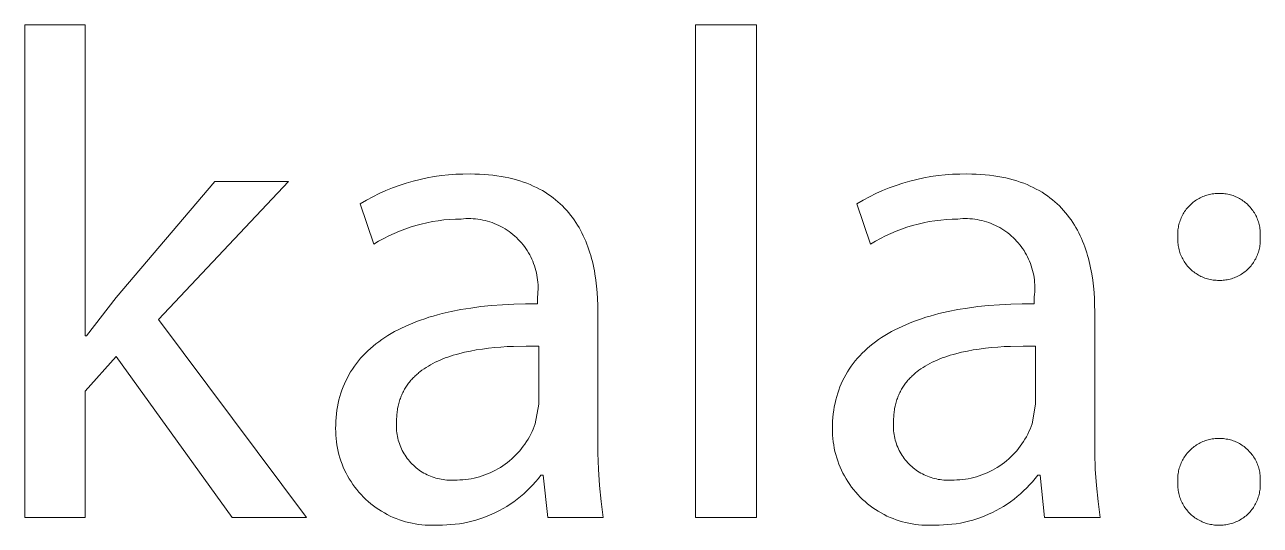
# Model space of a CAD drawing. Header units: millimetres. Extents: x -665 to 1920, y -373 to 1434.
# Drawn here: x 1721.59 to 1767.71, y -261.03 to -242.35 of the extents above; entities that cross this region are included whole.
import ezdxf

# ---------------------------------------------------------------- set-up
doc = ezdxf.new("R2010")
doc.units = ezdxf.units.MM
doc.header["$MEASUREMENT"] = 0
doc.layers.add('Domyślny', color=7, linetype='Continuous', true_color=0x000000)

msp = doc.modelspace()

# ---------------------------------------------------------------- linework, layer by layer
at = {"layer": 'Domyślny', "color": 18, "lineweight": 15, "true_color": 0x000000}
for p, q in [((1721.587, -260.733), (1721.587, -242.349)), ((1721.587, -242.349), (1723.843, -242.349)), ((1723.843, -242.349), (1723.843, -253.957)), ((1746.62, -242.35), (1748.901, -242.35)), ((1746.62, -260.734), (1746.62, -242.35)), ((1748.901, -242.35), (1748.901, -260.734)), ((1736.343, -248.121), (1736.606, -248.065)), ((1736.606, -248.065), (1736.871, -248.017)), ((1736.871, -248.017), (1737.138, -247.979)), ((1737.138, -247.979), (1737.406, -247.95)), ((1737.406, -247.95), (1737.674, -247.93)), ((1737.674, -247.93), (1737.943, -247.92)), ((1737.943, -247.92), (1738.213, -247.919)), ((1738.213, -247.919), (1738.39, -247.921)), ((1738.39, -247.921), (1738.563, -247.927)), ((1738.563, -247.927), (1738.732, -247.936)), ((1738.732, -247.936), (1738.896, -247.95)), ((1738.896, -247.95), (1739.057, -247.966)), ((1739.057, -247.966), (1739.214, -247.986)), ((1739.214, -247.986), (1739.367, -248.01)), ((1739.367, -248.01), (1739.516, -248.037)), ((1739.516, -248.037), (1739.661, -248.067)), ((1739.661, -248.067), (1739.802, -248.101)), ((1739.802, -248.101), (1739.939, -248.138)), ((1754.885, -248.122), (1755.149, -248.065)), ((1755.149, -248.065), (1755.414, -248.018)), ((1755.414, -248.018), (1755.68, -247.98)), ((1755.68, -247.98), (1755.948, -247.951)), ((1755.948, -247.951), (1756.217, -247.931)), ((1756.217, -247.931), (1756.486, -247.921)), ((1756.486, -247.921), (1756.755, -247.919)), ((1756.755, -247.919), (1756.933, -247.921)), ((1756.933, -247.921), (1757.106, -247.927)), ((1757.106, -247.927), (1757.275, -247.936)), ((1757.275, -247.936), (1757.44, -247.95)), ((1757.44, -247.95), (1757.601, -247.966)), ((1757.601, -247.966), (1757.758, -247.986)), ((1757.758, -247.986), (1757.911, -248.01)), ((1757.911, -248.01), (1758.06, -248.037)), ((1758.06, -248.037), (1758.206, -248.067)), ((1758.206, -248.067), (1758.347, -248.101)), ((1758.347, -248.101), (1758.485, -248.138)), ((1725.006, -252.527), (1728.682, -248.205)), ((1731.429, -248.205), (1726.581, -253.354)), ((1728.682, -248.205), (1731.429, -248.205)), ((1734.818, -248.65), (1735.064, -248.54)), ((1735.064, -248.54), (1735.314, -248.438)), ((1735.314, -248.438), (1735.567, -248.346)), ((1735.567, -248.346), (1735.823, -248.262)), ((1735.823, -248.262), (1736.081, -248.187)), ((1736.081, -248.187), (1736.343, -248.121)), ((1739.939, -248.138), (1740.073, -248.178)), ((1740.073, -248.178), (1740.203, -248.221)), ((1740.203, -248.221), (1740.329, -248.267)), ((1740.329, -248.267), (1740.452, -248.316)), ((1740.452, -248.316), (1740.571, -248.368)), ((1740.571, -248.368), (1740.687, -248.423)), ((1740.687, -248.423), (1740.799, -248.48)), ((1740.799, -248.48), (1740.908, -248.54)), ((1740.908, -248.54), (1741.013, -248.603)), ((1753.361, -248.65), (1753.607, -248.54)), ((1753.607, -248.54), (1753.856, -248.439)), ((1753.856, -248.439), (1754.109, -248.346)), ((1754.109, -248.346), (1754.365, -248.263)), ((1754.365, -248.263), (1754.624, -248.188)), ((1754.624, -248.188), (1754.885, -248.122)), ((1758.485, -248.138), (1758.618, -248.178)), ((1758.618, -248.178), (1758.749, -248.221)), ((1758.749, -248.221), (1758.875, -248.267)), ((1758.875, -248.267), (1758.998, -248.316)), ((1758.998, -248.316), (1759.117, -248.368)), ((1759.117, -248.368), (1759.233, -248.423)), ((1759.233, -248.423), (1759.345, -248.48)), ((1759.345, -248.48), (1759.454, -248.54)), ((1759.454, -248.54), (1759.56, -248.603)), ((1734.106, -249.03), (1734.339, -248.895)), ((1734.614, -250.537), (1734.106, -249.03)), ((1734.339, -248.895), (1734.576, -248.768)), ((1734.576, -248.768), (1734.818, -248.65)), ((1741.013, -248.603), (1741.116, -248.669)), ((1741.116, -248.669), (1741.214, -248.737)), ((1741.214, -248.737), (1741.31, -248.807)), ((1741.31, -248.807), (1741.402, -248.88)), ((1741.402, -248.88), (1741.492, -248.956)), ((1741.492, -248.956), (1741.578, -249.033)), ((1741.578, -249.033), (1741.661, -249.113)), ((1752.648, -249.03), (1752.881, -248.895)), ((1753.156, -250.537), (1752.648, -249.03)), ((1752.881, -248.895), (1753.119, -248.769)), ((1753.119, -248.769), (1753.361, -248.65)), ((1759.56, -248.603), (1759.662, -248.669)), ((1759.662, -248.669), (1759.761, -248.737)), ((1759.761, -248.737), (1759.856, -248.807)), ((1759.856, -248.807), (1759.949, -248.88)), ((1759.949, -248.88), (1760.038, -248.956)), ((1760.038, -248.956), (1760.124, -249.033)), ((1760.124, -249.033), (1760.207, -249.113)), ((1765.12, -249.042), (1765.16, -249.007)), ((1765.16, -249.007), (1765.2, -248.974)), ((1765.2, -248.974), (1765.242, -248.942)), ((1765.242, -248.942), (1765.285, -248.911)), ((1765.285, -248.911), (1765.329, -248.882)), ((1765.329, -248.882), (1765.374, -248.855)), ((1765.374, -248.855), (1765.419, -248.829)), ((1765.419, -248.829), (1765.466, -248.804)), ((1765.466, -248.804), (1765.513, -248.781)), ((1765.513, -248.781), (1765.562, -248.76)), ((1765.562, -248.76), (1765.61, -248.741)), ((1765.61, -248.741), (1765.66, -248.723)), ((1765.66, -248.723), (1765.71, -248.707)), ((1765.71, -248.707), (1765.761, -248.693)), ((1765.761, -248.693), (1765.812, -248.68)), ((1765.812, -248.68), (1765.863, -248.669)), ((1765.863, -248.669), (1765.915, -248.66)), ((1765.915, -248.66), (1765.967, -248.653)), ((1765.967, -248.653), (1766.02, -248.647)), ((1766.02, -248.647), (1766.072, -248.644)), ((1766.072, -248.644), (1766.125, -248.642)), ((1766.125, -248.642), (1766.177, -248.642)), ((1766.177, -248.642), (1766.229, -248.642)), ((1766.229, -248.642), (1766.282, -248.645)), ((1766.282, -248.645), (1766.334, -248.649)), ((1766.334, -248.649), (1766.385, -248.655)), ((1766.385, -248.655), (1766.437, -248.662)), ((1766.437, -248.662), (1766.488, -248.672)), ((1766.488, -248.672), (1766.539, -248.683)), ((1766.539, -248.683), (1766.59, -248.696)), ((1766.59, -248.696), (1766.64, -248.711)), ((1766.64, -248.711), (1766.689, -248.727)), ((1766.689, -248.727), (1766.738, -248.745)), ((1766.738, -248.745), (1766.787, -248.765)), ((1766.787, -248.765), (1766.834, -248.786)), ((1766.834, -248.786), (1766.881, -248.809)), ((1766.881, -248.809), (1766.927, -248.834)), ((1766.927, -248.834), (1766.972, -248.86)), ((1766.972, -248.86), (1767.016, -248.888)), ((1767.016, -248.888), (1767.06, -248.917)), ((1767.06, -248.917), (1767.102, -248.948)), ((1767.102, -248.948), (1767.143, -248.98)), ((1767.143, -248.98), (1767.183, -249.013)), ((1767.183, -249.013), (1767.222, -249.048)), ((1741.661, -249.113), (1741.741, -249.195)), ((1741.741, -249.195), (1741.818, -249.279)), ((1741.818, -249.279), (1741.892, -249.365)), ((1741.892, -249.365), (1741.963, -249.453)), ((1741.963, -249.453), (1742.032, -249.543)), ((1760.207, -249.113), (1760.287, -249.195)), ((1760.287, -249.195), (1760.364, -249.279)), ((1760.364, -249.279), (1760.438, -249.365)), ((1760.438, -249.365), (1760.509, -249.453)), ((1760.509, -249.453), (1760.577, -249.543)), ((1764.777, -249.503), (1764.8, -249.456)), ((1764.8, -249.456), (1764.826, -249.41)), ((1764.826, -249.41), (1764.853, -249.365)), ((1764.853, -249.365), (1764.881, -249.321)), ((1764.881, -249.321), (1764.911, -249.278)), ((1764.911, -249.278), (1764.943, -249.235)), ((1764.943, -249.235), (1764.975, -249.194)), ((1764.975, -249.194), (1765.01, -249.154)), ((1765.01, -249.154), (1765.045, -249.116)), ((1765.045, -249.116), (1765.082, -249.078)), ((1765.082, -249.078), (1765.12, -249.042)), ((1767.222, -249.048), (1767.259, -249.085)), ((1767.259, -249.085), (1767.296, -249.122)), ((1767.296, -249.122), (1767.331, -249.161)), ((1767.331, -249.161), (1767.364, -249.201)), ((1767.364, -249.201), (1767.396, -249.242)), ((1767.396, -249.242), (1767.427, -249.284)), ((1767.427, -249.284), (1767.457, -249.327)), ((1767.457, -249.327), (1767.485, -249.371)), ((1767.485, -249.371), (1767.511, -249.416)), ((1767.511, -249.416), (1767.536, -249.462)), ((1767.536, -249.462), (1767.559, -249.509)), ((1735.975, -249.906), (1735.772, -249.975)), ((1736.181, -249.843), (1735.975, -249.906)), ((1736.388, -249.787), (1736.181, -249.843)), ((1736.597, -249.738), (1736.388, -249.787)), ((1736.808, -249.697), (1736.597, -249.738)), ((1737.02, -249.662), (1736.808, -249.697)), ((1737.234, -249.635), (1737.02, -249.662)), ((1737.448, -249.616), (1737.234, -249.635)), ((1737.662, -249.603), (1737.448, -249.616)), ((1737.877, -249.599), (1737.662, -249.603)), ((1737.967, -249.59), (1737.877, -249.599)), ((1738.057, -249.585), (1737.967, -249.59)), ((1738.147, -249.583), (1738.057, -249.585)), ((1738.237, -249.584), (1738.147, -249.583)), ((1738.326, -249.588), (1738.237, -249.584)), ((1738.416, -249.595), (1738.326, -249.588)), ((1738.506, -249.606), (1738.416, -249.595)), ((1738.595, -249.619), (1738.506, -249.606)), ((1738.683, -249.636), (1738.595, -249.619)), ((1738.771, -249.655), (1738.683, -249.636)), ((1738.858, -249.678), (1738.771, -249.655)), ((1738.944, -249.704), (1738.858, -249.678)), ((1739.03, -249.732), (1738.944, -249.704)), ((1739.114, -249.764), (1739.03, -249.732)), ((1739.197, -249.799), (1739.114, -249.764)), ((1739.279, -249.836), (1739.197, -249.799)), ((1739.359, -249.876), (1739.279, -249.836)), ((1739.438, -249.919), (1739.359, -249.876)), ((1739.516, -249.965), (1739.438, -249.919)), ((1742.032, -249.543), (1742.097, -249.634)), ((1742.097, -249.634), (1742.16, -249.728)), ((1742.16, -249.728), (1742.22, -249.823)), ((1742.22, -249.823), (1742.278, -249.92)), ((1742.278, -249.92), (1742.333, -250.018)), ((1754.518, -249.906), (1754.315, -249.976)), ((1754.723, -249.843), (1754.518, -249.906)), ((1754.931, -249.788), (1754.723, -249.843)), ((1755.14, -249.739), (1754.931, -249.788)), ((1755.351, -249.697), (1755.14, -249.739)), ((1755.563, -249.663), (1755.351, -249.697)), ((1755.776, -249.636), (1755.563, -249.663)), ((1755.99, -249.616), (1755.776, -249.636)), ((1756.205, -249.604), (1755.99, -249.616)), ((1756.419, -249.599), (1756.205, -249.604)), ((1756.509, -249.59), (1756.419, -249.599)), ((1756.599, -249.585), (1756.509, -249.59)), ((1756.689, -249.583), (1756.599, -249.585)), ((1756.779, -249.584), (1756.689, -249.583)), ((1756.869, -249.588), (1756.779, -249.584)), ((1756.959, -249.595), (1756.869, -249.588)), ((1757.048, -249.606), (1756.959, -249.595)), ((1757.137, -249.619), (1757.048, -249.606)), ((1757.225, -249.636), (1757.137, -249.619)), ((1757.313, -249.655), (1757.225, -249.636)), ((1757.4, -249.678), (1757.313, -249.655)), ((1757.487, -249.704), (1757.4, -249.678)), ((1757.572, -249.732), (1757.487, -249.704)), ((1757.656, -249.764), (1757.572, -249.732)), ((1757.739, -249.799), (1757.656, -249.764)), ((1757.821, -249.836), (1757.739, -249.799)), ((1757.902, -249.876), (1757.821, -249.836)), ((1757.981, -249.919), (1757.902, -249.876)), ((1758.058, -249.965), (1757.981, -249.919)), ((1760.577, -249.543), (1760.643, -249.634)), ((1760.643, -249.634), (1760.706, -249.728)), ((1760.706, -249.728), (1760.766, -249.823)), ((1760.766, -249.823), (1760.823, -249.92)), ((1760.823, -249.92), (1760.878, -250.018)), ((1764.633, -250.007), (1764.639, -249.954)), ((1764.639, -249.954), (1764.647, -249.903)), ((1764.647, -249.903), (1764.657, -249.851)), ((1764.657, -249.851), (1764.669, -249.8)), ((1764.669, -249.8), (1764.683, -249.749)), ((1764.683, -249.749), (1764.698, -249.698)), ((1764.698, -249.698), (1764.715, -249.649)), ((1764.715, -249.649), (1764.734, -249.6)), ((1764.734, -249.6), (1764.755, -249.551)), ((1764.755, -249.551), (1764.777, -249.503)), ((1767.559, -249.509), (1767.58, -249.556)), ((1767.58, -249.556), (1767.6, -249.604)), ((1767.6, -249.604), (1767.619, -249.653)), ((1767.619, -249.653), (1767.635, -249.703)), ((1767.635, -249.703), (1767.65, -249.753)), ((1767.65, -249.753), (1767.663, -249.803)), ((1767.663, -249.803), (1767.674, -249.854)), ((1767.674, -249.854), (1767.684, -249.905)), ((1767.684, -249.905), (1767.692, -249.957)), ((1767.692, -249.957), (1767.698, -250.009)), ((1734.986, -250.324), (1734.798, -250.427)), ((1735.178, -250.227), (1734.986, -250.324)), ((1735.373, -250.136), (1735.178, -250.227)), ((1735.571, -250.052), (1735.373, -250.136)), ((1735.772, -249.975), (1735.571, -250.052)), ((1739.592, -250.013), (1739.516, -249.965)), ((1739.666, -250.065), (1739.592, -250.013)), ((1739.738, -250.118), (1739.666, -250.065)), ((1739.809, -250.174), (1739.738, -250.118)), ((1739.877, -250.233), (1739.809, -250.174)), ((1739.943, -250.294), (1739.877, -250.233)), ((1740.008, -250.357), (1739.943, -250.294)), ((1740.07, -250.422), (1740.008, -250.357)), ((1740.129, -250.489), (1740.07, -250.422)), ((1742.333, -250.018), (1742.385, -250.118)), ((1742.385, -250.118), (1742.435, -250.22)), ((1742.435, -250.22), (1742.482, -250.323)), ((1742.482, -250.323), (1742.527, -250.427)), ((1753.529, -250.324), (1753.341, -250.427)), ((1753.721, -250.227), (1753.529, -250.324)), ((1753.916, -250.137), (1753.721, -250.227)), ((1754.114, -250.053), (1753.916, -250.137)), ((1754.315, -249.976), (1754.114, -250.053)), ((1758.134, -250.013), (1758.058, -249.965)), ((1758.208, -250.065), (1758.134, -250.013)), ((1758.281, -250.118), (1758.208, -250.065)), ((1758.351, -250.174), (1758.281, -250.118)), ((1758.419, -250.233), (1758.351, -250.174)), ((1758.486, -250.294), (1758.419, -250.233)), ((1758.55, -250.357), (1758.486, -250.294)), ((1758.612, -250.422), (1758.55, -250.357)), ((1758.672, -250.489), (1758.612, -250.422)), ((1760.878, -250.018), (1760.93, -250.118)), ((1760.93, -250.118), (1760.98, -250.22)), ((1760.98, -250.22), (1761.027, -250.323)), ((1761.027, -250.323), (1761.071, -250.427)), ((1764.624, -250.164), (1764.625, -250.112)), ((1764.625, -250.217), (1764.624, -250.164)), ((1764.624, -250.376), (1764.625, -250.323)), ((1764.626, -250.429), (1764.624, -250.376)), ((1764.625, -250.112), (1764.628, -250.059)), ((1764.627, -250.269), (1764.625, -250.217)), ((1764.625, -250.323), (1764.627, -250.269)), ((1764.628, -250.059), (1764.633, -250.007)), ((1767.698, -250.009), (1767.702, -250.061)), ((1767.704, -250.217), (1767.701, -250.269)), ((1767.701, -250.269), (1767.704, -250.322)), ((1767.702, -250.061), (1767.705, -250.113)), ((1767.705, -250.165), (1767.704, -250.217)), ((1767.704, -250.322), (1767.705, -250.374)), ((1767.705, -250.113), (1767.705, -250.165)), ((1767.705, -250.374), (1767.705, -250.427)), ((1734.798, -250.427), (1734.614, -250.537)), ((1740.186, -250.559), (1740.129, -250.489)), ((1740.241, -250.63), (1740.186, -250.559)), ((1740.293, -250.703), (1740.241, -250.63)), ((1740.343, -250.779), (1740.293, -250.703)), ((1740.39, -250.855), (1740.343, -250.779)), ((1740.435, -250.934), (1740.39, -250.855)), ((1742.527, -250.427), (1742.569, -250.532)), ((1742.569, -250.532), (1742.609, -250.639)), ((1742.609, -250.639), (1742.647, -250.747)), ((1742.647, -250.747), (1742.682, -250.856)), ((1742.682, -250.856), (1742.716, -250.966)), ((1753.341, -250.427), (1753.156, -250.537)), ((1758.729, -250.559), (1758.672, -250.489)), ((1758.784, -250.63), (1758.729, -250.559)), ((1758.836, -250.703), (1758.784, -250.63)), ((1758.886, -250.779), (1758.836, -250.703)), ((1758.933, -250.855), (1758.886, -250.779)), ((1758.977, -250.934), (1758.933, -250.855)), ((1761.071, -250.427), (1761.114, -250.532)), ((1761.114, -250.532), (1761.153, -250.639)), ((1761.153, -250.639), (1761.191, -250.747)), ((1761.191, -250.747), (1761.226, -250.856)), ((1761.226, -250.856), (1761.259, -250.966)), ((1764.629, -250.482), (1764.626, -250.429)), ((1764.634, -250.535), (1764.629, -250.482)), ((1764.641, -250.588), (1764.634, -250.535)), ((1764.65, -250.64), (1764.641, -250.588)), ((1764.66, -250.692), (1764.65, -250.64)), ((1764.673, -250.744), (1764.66, -250.692)), ((1764.687, -250.795), (1764.673, -250.744)), ((1764.703, -250.846), (1764.687, -250.795)), ((1764.721, -250.896), (1764.703, -250.846)), ((1767.634, -250.839), (1767.617, -250.889)), ((1767.649, -250.789), (1767.634, -250.839)), ((1767.663, -250.738), (1767.649, -250.789)), ((1767.674, -250.687), (1767.663, -250.738)), ((1767.684, -250.635), (1767.674, -250.687)), ((1767.692, -250.583), (1767.684, -250.635)), ((1767.698, -250.531), (1767.692, -250.583)), ((1767.702, -250.479), (1767.698, -250.531)), ((1767.705, -250.427), (1767.702, -250.479)), ((1740.476, -251.013), (1740.435, -250.934)), ((1740.515, -251.095), (1740.476, -251.013)), ((1740.551, -251.177), (1740.515, -251.095)), ((1740.584, -251.261), (1740.551, -251.177)), ((1740.614, -251.346), (1740.584, -251.261)), ((1742.716, -250.966), (1742.747, -251.077)), ((1742.747, -251.077), (1742.775, -251.189)), ((1742.775, -251.189), (1742.802, -251.302)), ((1742.802, -251.302), (1742.827, -251.415)), ((1759.019, -251.013), (1758.977, -250.934)), ((1759.057, -251.095), (1759.019, -251.013)), ((1759.093, -251.177), (1759.057, -251.095)), ((1759.126, -251.261), (1759.093, -251.177)), ((1759.157, -251.346), (1759.126, -251.261)), ((1761.259, -250.966), (1761.29, -251.077)), ((1761.29, -251.077), (1761.319, -251.189)), ((1761.319, -251.189), (1761.346, -251.302)), ((1761.346, -251.302), (1761.37, -251.415)), ((1764.74, -250.946), (1764.721, -250.896)), ((1764.761, -250.994), (1764.74, -250.946)), ((1764.784, -251.042), (1764.761, -250.994)), ((1764.809, -251.09), (1764.784, -251.042)), ((1764.835, -251.136), (1764.809, -251.09)), ((1764.863, -251.181), (1764.835, -251.136)), ((1764.892, -251.226), (1764.863, -251.181)), ((1764.923, -251.269), (1764.892, -251.226)), ((1764.955, -251.311), (1764.923, -251.269)), ((1764.989, -251.352), (1764.955, -251.311)), ((1767.359, -251.342), (1767.325, -251.382)), ((1767.392, -251.301), (1767.359, -251.342)), ((1767.423, -251.259), (1767.392, -251.301)), ((1767.453, -251.216), (1767.423, -251.259)), ((1767.481, -251.172), (1767.453, -251.216)), ((1767.508, -251.127), (1767.481, -251.172)), ((1767.533, -251.081), (1767.508, -251.127)), ((1767.557, -251.034), (1767.533, -251.081)), ((1767.579, -250.986), (1767.557, -251.034)), ((1767.599, -250.938), (1767.579, -250.986)), ((1767.617, -250.889), (1767.599, -250.938)), ((1740.641, -251.432), (1740.614, -251.346)), ((1740.665, -251.518), (1740.641, -251.432)), ((1740.687, -251.606), (1740.665, -251.518)), ((1740.705, -251.694), (1740.687, -251.606)), ((1740.72, -251.783), (1740.705, -251.694)), ((1740.732, -251.872), (1740.72, -251.783)), ((1742.827, -251.415), (1742.85, -251.529)), ((1742.85, -251.529), (1742.871, -251.644)), ((1742.871, -251.644), (1742.907, -251.876)), ((1759.184, -251.432), (1759.157, -251.346)), ((1759.208, -251.518), (1759.184, -251.432)), ((1759.229, -251.606), (1759.208, -251.518)), ((1759.247, -251.694), (1759.229, -251.606)), ((1759.262, -251.783), (1759.247, -251.694)), ((1759.274, -251.872), (1759.262, -251.783)), ((1761.37, -251.415), (1761.393, -251.529)), ((1761.393, -251.529), (1761.414, -251.644)), ((1761.414, -251.644), (1761.449, -251.876)), ((1765.024, -251.392), (1764.989, -251.352)), ((1765.061, -251.431), (1765.024, -251.392)), ((1765.099, -251.468), (1765.061, -251.431)), ((1765.138, -251.504), (1765.099, -251.468)), ((1765.178, -251.539), (1765.138, -251.504)), ((1765.22, -251.572), (1765.178, -251.539)), ((1765.262, -251.603), (1765.22, -251.572)), ((1765.306, -251.634), (1765.262, -251.603)), ((1765.351, -251.662), (1765.306, -251.634)), ((1765.397, -251.689), (1765.351, -251.662)), ((1765.443, -251.715), (1765.397, -251.689)), ((1765.491, -251.739), (1765.443, -251.715)), ((1765.539, -251.761), (1765.491, -251.739)), ((1765.588, -251.781), (1765.539, -251.761)), ((1765.638, -251.8), (1765.588, -251.781)), ((1765.689, -251.817), (1765.638, -251.8)), ((1766.726, -251.793), (1766.676, -251.811)), ((1766.774, -251.774), (1766.726, -251.793)), ((1766.822, -251.753), (1766.774, -251.774)), ((1766.87, -251.731), (1766.822, -251.753)), ((1766.916, -251.706), (1766.87, -251.731)), ((1766.962, -251.681), (1766.916, -251.706)), ((1767.007, -251.653), (1766.962, -251.681)), ((1767.05, -251.624), (1767.007, -251.653)), ((1767.093, -251.594), (1767.05, -251.624)), ((1767.135, -251.562), (1767.093, -251.594)), ((1767.175, -251.529), (1767.135, -251.562)), ((1767.215, -251.494), (1767.175, -251.529)), ((1767.253, -251.458), (1767.215, -251.494)), ((1767.29, -251.421), (1767.253, -251.458)), ((1767.325, -251.382), (1767.29, -251.421)), ((1740.74, -251.961), (1740.732, -251.872)), ((1740.746, -252.051), (1740.74, -251.961)), ((1740.744, -252.321), (1740.748, -252.231)), ((1740.748, -252.141), (1740.746, -252.051)), ((1740.748, -252.231), (1740.748, -252.141)), ((1742.907, -251.876), (1742.935, -252.109)), ((1742.935, -252.109), (1742.957, -252.344)), ((1759.283, -251.961), (1759.274, -251.872)), ((1759.288, -252.051), (1759.283, -251.961)), ((1759.287, -252.321), (1759.29, -252.231)), ((1759.291, -252.141), (1759.288, -252.051)), ((1759.29, -252.231), (1759.291, -252.141)), ((1761.449, -251.876), (1761.478, -252.109)), ((1761.478, -252.109), (1761.499, -252.344)), ((1765.74, -251.832), (1765.689, -251.817)), ((1765.791, -251.845), (1765.74, -251.832)), ((1765.843, -251.857), (1765.791, -251.845)), ((1765.895, -251.867), (1765.843, -251.857)), ((1765.948, -251.875), (1765.895, -251.867)), ((1766.001, -251.881), (1765.948, -251.875)), ((1766.054, -251.885), (1766.001, -251.881)), ((1766.107, -251.888), (1766.054, -251.885)), ((1766.16, -251.888), (1766.107, -251.888)), ((1766.212, -251.889), (1766.16, -251.888)), ((1766.265, -251.887), (1766.212, -251.889)), ((1766.317, -251.884), (1766.265, -251.887)), ((1766.369, -251.879), (1766.317, -251.884)), ((1766.421, -251.872), (1766.369, -251.879)), ((1766.473, -251.863), (1766.421, -251.872)), ((1766.525, -251.853), (1766.473, -251.863)), ((1766.576, -251.841), (1766.525, -251.853)), ((1766.626, -251.826), (1766.576, -251.841)), ((1766.676, -251.811), (1766.626, -251.826)), ((1723.895, -253.957), (1725.006, -252.527)), ((1740.727, -252.5), (1740.737, -252.411)), ((1740.727, -252.759), (1740.727, -252.5)), ((1740.737, -252.411), (1740.744, -252.321)), ((1742.957, -252.344), (1742.972, -252.58)), ((1742.972, -252.58), (1742.98, -252.816)), ((1759.27, -252.5), (1759.28, -252.411)), ((1759.27, -252.759), (1759.27, -252.5)), ((1759.28, -252.411), (1759.287, -252.321)), ((1761.499, -252.344), (1761.514, -252.58)), ((1761.514, -252.58), (1761.523, -252.816)), ((1736.835, -253.219), (1736.999, -253.173)), ((1736.999, -253.173), (1737.165, -253.13)), ((1737.165, -253.13), (1737.508, -253.051)), ((1737.508, -253.051), (1737.865, -252.981)), ((1737.865, -252.981), (1738.235, -252.92)), ((1738.235, -252.92), (1738.618, -252.869)), ((1738.618, -252.869), (1739.014, -252.828)), ((1739.014, -252.828), (1739.423, -252.796)), ((1739.423, -252.796), (1739.845, -252.774)), ((1739.845, -252.774), (1740.28, -252.761)), ((1740.28, -252.761), (1740.727, -252.759)), ((1742.98, -252.816), (1742.983, -253.052)), ((1742.983, -253.052), (1742.983, -257.736)), ((1755.382, -253.219), (1755.545, -253.173)), ((1755.545, -253.173), (1755.711, -253.13)), ((1755.711, -253.13), (1756.054, -253.051)), ((1756.054, -253.051), (1756.411, -252.981)), ((1756.411, -252.981), (1756.781, -252.92)), ((1756.781, -252.92), (1757.163, -252.869)), ((1757.163, -252.869), (1757.559, -252.828)), ((1757.559, -252.828), (1757.968, -252.796)), ((1757.968, -252.796), (1758.389, -252.774)), ((1758.389, -252.774), (1758.823, -252.761)), ((1758.823, -252.761), (1759.27, -252.759)), ((1761.523, -252.816), (1761.526, -253.052)), ((1761.526, -253.052), (1761.526, -257.736)), ((1726.581, -253.354), (1732.101, -260.733)), ((1735.653, -253.667), (1735.789, -253.603)), ((1735.789, -253.603), (1735.928, -253.541)), ((1735.928, -253.541), (1736.071, -253.482)), ((1736.071, -253.482), (1736.217, -253.424)), ((1736.217, -253.424), (1736.366, -253.37)), ((1736.366, -253.37), (1736.519, -253.317)), ((1736.519, -253.317), (1736.676, -253.267)), ((1736.676, -253.267), (1736.835, -253.219)), ((1754.199, -253.667), (1754.335, -253.603)), ((1754.335, -253.603), (1754.474, -253.541)), ((1754.474, -253.541), (1754.617, -253.482)), ((1754.617, -253.482), (1754.763, -253.424)), ((1754.763, -253.424), (1754.912, -253.37)), ((1754.912, -253.37), (1755.065, -253.317)), ((1755.065, -253.317), (1755.222, -253.267)), ((1755.222, -253.267), (1755.382, -253.219)), ((1723.843, -253.957), (1723.895, -253.957)), ((1734.802, -254.177), (1734.913, -254.097)), ((1734.913, -254.097), (1735.027, -254.02)), ((1735.027, -254.02), (1735.145, -253.945)), ((1735.145, -253.945), (1735.267, -253.872)), ((1735.267, -253.872), (1735.392, -253.801)), ((1735.392, -253.801), (1735.521, -253.733)), ((1735.521, -253.733), (1735.653, -253.667)), ((1753.347, -254.177), (1753.458, -254.097)), ((1753.458, -254.097), (1753.573, -254.02)), ((1753.573, -254.02), (1753.691, -253.945)), ((1753.691, -253.945), (1753.813, -253.872)), ((1753.813, -253.872), (1753.938, -253.801)), ((1753.938, -253.801), (1754.067, -253.733)), ((1754.067, -253.733), (1754.199, -253.667)), ((1734.301, -254.608), (1734.394, -254.518)), ((1734.394, -254.518), (1734.49, -254.429)), ((1734.49, -254.429), (1734.59, -254.343)), ((1734.59, -254.343), (1734.694, -254.259)), ((1734.694, -254.259), (1734.802, -254.177)), ((1738.004, -254.571), (1737.792, -254.624)), ((1738.222, -254.525), (1738.004, -254.571)), ((1738.444, -254.484), (1738.222, -254.525)), ((1738.67, -254.449), (1738.444, -254.484)), ((1738.899, -254.42), (1738.67, -254.449)), ((1739.131, -254.395), (1738.899, -254.42)), ((1739.364, -254.376), (1739.131, -254.395)), ((1739.6, -254.361), (1739.364, -254.376)), ((1739.836, -254.35), (1739.6, -254.361)), ((1740.309, -254.34), (1739.836, -254.35)), ((1740.779, -254.343), (1740.309, -254.34)), ((1740.779, -256.513), (1740.779, -254.343)), ((1752.845, -254.608), (1752.939, -254.518)), ((1752.939, -254.518), (1753.035, -254.429)), ((1753.035, -254.429), (1753.136, -254.343)), ((1753.136, -254.343), (1753.239, -254.259)), ((1753.239, -254.259), (1753.347, -254.177)), ((1756.553, -254.571), (1756.341, -254.624)), ((1756.771, -254.525), (1756.553, -254.571)), ((1756.992, -254.484), (1756.771, -254.525)), ((1757.218, -254.449), (1756.992, -254.484)), ((1757.446, -254.42), (1757.218, -254.449)), ((1757.678, -254.395), (1757.446, -254.42)), ((1757.911, -254.376), (1757.678, -254.395)), ((1758.146, -254.361), (1757.911, -254.376)), ((1758.381, -254.35), (1758.146, -254.361)), ((1758.853, -254.34), (1758.381, -254.35)), ((1759.321, -254.343), (1758.853, -254.34)), ((1759.321, -256.513), (1759.321, -254.343)), ((1725.006, -254.731), (1723.843, -256.023)), ((1729.328, -260.733), (1725.006, -254.731)), ((1733.891, -255.094), (1733.966, -254.992)), ((1733.966, -254.992), (1734.044, -254.893)), ((1734.044, -254.893), (1734.126, -254.796)), ((1734.126, -254.796), (1734.211, -254.701)), ((1734.211, -254.701), (1734.301, -254.608)), ((1736.823, -254.989), (1736.737, -255.035)), ((1736.912, -254.944), (1736.823, -254.989)), ((1737.002, -254.901), (1736.912, -254.944)), ((1737.095, -254.86), (1737.002, -254.901)), ((1737.189, -254.821), (1737.095, -254.86)), ((1737.286, -254.784), (1737.189, -254.821)), ((1737.384, -254.748), (1737.286, -254.784)), ((1737.483, -254.715), (1737.384, -254.748)), ((1737.584, -254.683), (1737.483, -254.715)), ((1737.687, -254.652), (1737.584, -254.683)), ((1737.792, -254.624), (1737.687, -254.652)), ((1752.435, -255.094), (1752.51, -254.992)), ((1752.51, -254.992), (1752.588, -254.893)), ((1752.588, -254.893), (1752.67, -254.796)), ((1752.67, -254.796), (1752.756, -254.701)), ((1752.756, -254.701), (1752.845, -254.608)), ((1755.374, -254.989), (1755.287, -255.035)), ((1755.462, -254.944), (1755.374, -254.989)), ((1755.552, -254.901), (1755.462, -254.944)), ((1755.645, -254.86), (1755.552, -254.901)), ((1755.739, -254.821), (1755.645, -254.86)), ((1755.835, -254.784), (1755.739, -254.821)), ((1755.933, -254.748), (1755.835, -254.784)), ((1756.033, -254.715), (1755.933, -254.748)), ((1756.134, -254.683), (1756.033, -254.715)), ((1756.237, -254.652), (1756.134, -254.683)), ((1756.341, -254.624), (1756.237, -254.652)), ((1733.63, -255.52), (1733.69, -255.411)), ((1733.69, -255.411), (1733.753, -255.303)), ((1733.753, -255.303), (1733.82, -255.197)), ((1733.82, -255.197), (1733.891, -255.094)), ((1736.13, -255.483), (1736.098, -255.516)), ((1736.163, -255.451), (1736.13, -255.483)), ((1736.197, -255.419), (1736.163, -255.451)), ((1736.232, -255.388), (1736.197, -255.419)), ((1736.267, -255.358), (1736.232, -255.388)), ((1736.302, -255.328), (1736.267, -255.358)), ((1736.339, -255.299), (1736.302, -255.328)), ((1736.414, -255.242), (1736.339, -255.299)), ((1736.491, -255.187), (1736.414, -255.242)), ((1736.571, -255.134), (1736.491, -255.187)), ((1736.653, -255.084), (1736.571, -255.134)), ((1736.737, -255.035), (1736.653, -255.084)), ((1752.173, -255.52), (1752.233, -255.411)), ((1752.233, -255.411), (1752.297, -255.303)), ((1752.297, -255.303), (1752.364, -255.197)), ((1752.364, -255.197), (1752.435, -255.094)), ((1754.681, -255.483), (1754.649, -255.516)), ((1754.714, -255.451), (1754.681, -255.483)), ((1754.748, -255.419), (1754.714, -255.451)), ((1754.782, -255.388), (1754.748, -255.419)), ((1754.817, -255.358), (1754.782, -255.388)), ((1754.853, -255.328), (1754.817, -255.358)), ((1754.89, -255.299), (1754.853, -255.328)), ((1754.964, -255.242), (1754.89, -255.299)), ((1755.041, -255.187), (1754.964, -255.242)), ((1755.121, -255.134), (1755.041, -255.187)), ((1755.203, -255.084), (1755.121, -255.134)), ((1755.287, -255.035), (1755.203, -255.084)), ((1733.429, -255.981), (1733.473, -255.863)), ((1733.473, -255.863), (1733.522, -255.747)), ((1733.522, -255.747), (1733.574, -255.632)), ((1733.574, -255.632), (1733.63, -255.52)), ((1735.766, -255.953), (1735.743, -255.993)), ((1735.789, -255.913), (1735.766, -255.953)), ((1735.813, -255.874), (1735.789, -255.913)), ((1735.838, -255.835), (1735.813, -255.874)), ((1735.864, -255.797), (1735.838, -255.835)), ((1735.891, -255.76), (1735.864, -255.797)), ((1735.918, -255.723), (1735.891, -255.76)), ((1735.946, -255.687), (1735.918, -255.723)), ((1735.975, -255.652), (1735.946, -255.687)), ((1736.005, -255.617), (1735.975, -255.652)), ((1736.035, -255.582), (1736.005, -255.617)), ((1736.066, -255.549), (1736.035, -255.582)), ((1736.098, -255.516), (1736.066, -255.549)), ((1751.972, -255.981), (1752.017, -255.863)), ((1752.017, -255.863), (1752.065, -255.747)), ((1752.065, -255.747), (1752.117, -255.632)), ((1752.117, -255.632), (1752.173, -255.52)), ((1754.317, -255.953), (1754.294, -255.993)), ((1754.34, -255.913), (1754.317, -255.953)), ((1754.364, -255.874), (1754.34, -255.913)), ((1754.389, -255.835), (1754.364, -255.874)), ((1754.415, -255.797), (1754.389, -255.835)), ((1754.442, -255.76), (1754.415, -255.797)), ((1754.469, -255.723), (1754.442, -255.76)), ((1754.497, -255.687), (1754.469, -255.723)), ((1754.526, -255.652), (1754.497, -255.687)), ((1754.556, -255.617), (1754.526, -255.652)), ((1754.586, -255.582), (1754.556, -255.617)), ((1754.617, -255.549), (1754.586, -255.582)), ((1754.649, -255.516), (1754.617, -255.549)), ((1723.843, -256.023), (1723.843, -260.733)), ((1733.289, -256.475), (1733.318, -256.348)), ((1733.318, -256.348), (1733.351, -256.224)), ((1733.351, -256.224), (1733.388, -256.101)), ((1733.388, -256.101), (1733.429, -255.981)), ((1735.577, -256.385), (1735.563, -256.432)), ((1735.592, -256.339), (1735.577, -256.385)), ((1735.608, -256.293), (1735.592, -256.339)), ((1735.625, -256.248), (1735.608, -256.293)), ((1735.642, -256.204), (1735.625, -256.248)), ((1735.661, -256.161), (1735.642, -256.204)), ((1735.68, -256.118), (1735.661, -256.161)), ((1735.7, -256.075), (1735.68, -256.118)), ((1735.721, -256.034), (1735.7, -256.075)), ((1735.743, -255.993), (1735.721, -256.034)), ((1751.832, -256.475), (1751.861, -256.348)), ((1751.861, -256.348), (1751.894, -256.224)), ((1751.894, -256.224), (1751.931, -256.101)), ((1751.931, -256.101), (1751.972, -255.981)), ((1754.128, -256.385), (1754.114, -256.432)), ((1754.143, -256.339), (1754.128, -256.385)), ((1754.159, -256.293), (1754.143, -256.339)), ((1754.176, -256.248), (1754.159, -256.293)), ((1754.193, -256.204), (1754.176, -256.248)), ((1754.212, -256.161), (1754.193, -256.204)), ((1754.231, -256.118), (1754.212, -256.161)), ((1754.251, -256.075), (1754.231, -256.118)), ((1754.272, -256.034), (1754.251, -256.075)), ((1754.294, -255.993), (1754.272, -256.034)), ((1733.21, -257.001), (1733.224, -256.867)), ((1733.224, -256.867), (1733.242, -256.734)), ((1733.242, -256.734), (1733.263, -256.603)), ((1733.263, -256.603), (1733.289, -256.475)), ((1735.484, -256.83), (1735.479, -256.883)), ((1735.491, -256.778), (1735.484, -256.83)), ((1735.498, -256.727), (1735.491, -256.778)), ((1735.507, -256.676), (1735.498, -256.727)), ((1735.516, -256.625), (1735.507, -256.676)), ((1735.527, -256.576), (1735.516, -256.625)), ((1735.538, -256.527), (1735.527, -256.576)), ((1735.55, -256.479), (1735.538, -256.527)), ((1735.563, -256.432), (1735.55, -256.479)), ((1740.641, -257.236), (1740.779, -256.513)), ((1751.753, -257.001), (1751.767, -256.867)), ((1751.767, -256.867), (1751.784, -256.734)), ((1751.784, -256.734), (1751.806, -256.603)), ((1751.806, -256.603), (1751.832, -256.475)), ((1754.035, -256.83), (1754.03, -256.883)), ((1754.042, -256.778), (1754.035, -256.83)), ((1754.049, -256.727), (1754.042, -256.778)), ((1754.058, -256.676), (1754.049, -256.727)), ((1754.067, -256.625), (1754.058, -256.676)), ((1754.078, -256.576), (1754.067, -256.625)), ((1754.089, -256.527), (1754.078, -256.576)), ((1754.101, -256.479), (1754.089, -256.527)), ((1754.114, -256.432), (1754.101, -256.479)), ((1759.192, -257.236), (1759.321, -256.513)), ((1733.193, -257.417), (1733.195, -257.277)), ((1733.195, -257.277), (1733.201, -257.138)), ((1733.201, -257.138), (1733.21, -257.001)), ((1735.462, -257.228), (1735.46, -257.298)), ((1735.46, -257.298), (1735.46, -257.367)), ((1735.466, -257.159), (1735.462, -257.228)), ((1735.467, -257.102), (1735.466, -257.159)), ((1735.468, -257.046), (1735.467, -257.102)), ((1735.471, -256.991), (1735.468, -257.046)), ((1735.474, -256.937), (1735.471, -256.991)), ((1735.479, -256.883), (1735.474, -256.937)), ((1740.565, -257.435), (1740.605, -257.336)), ((1740.605, -257.336), (1740.641, -257.236)), ((1751.735, -257.417), (1751.737, -257.277)), ((1751.737, -257.277), (1751.743, -257.138)), ((1751.743, -257.138), (1751.753, -257.001)), ((1754.013, -257.228), (1754.011, -257.298)), ((1754.011, -257.298), (1754.011, -257.367)), ((1754.017, -257.159), (1754.013, -257.228)), ((1754.018, -257.102), (1754.017, -257.159)), ((1754.019, -257.046), (1754.018, -257.102)), ((1754.022, -256.991), (1754.019, -257.046)), ((1754.025, -256.937), (1754.022, -256.991)), ((1754.03, -256.883), (1754.025, -256.937)), ((1759.116, -257.435), (1759.156, -257.336)), ((1759.156, -257.336), (1759.192, -257.236)), ((1733.194, -257.54), (1733.193, -257.417)), ((1733.199, -257.663), (1733.194, -257.54)), ((1733.208, -257.786), (1733.199, -257.663)), ((1733.222, -257.908), (1733.208, -257.786)), ((1735.46, -257.367), (1735.463, -257.436)), ((1735.463, -257.436), (1735.469, -257.506)), ((1735.469, -257.506), (1735.476, -257.575)), ((1735.476, -257.575), (1735.486, -257.643)), ((1735.486, -257.643), (1735.499, -257.712)), ((1735.499, -257.712), (1735.513, -257.78)), ((1735.513, -257.78), (1735.53, -257.847)), ((1740.373, -257.815), (1740.426, -257.722)), ((1740.426, -257.722), (1740.475, -257.628)), ((1740.475, -257.628), (1740.522, -257.532)), ((1740.522, -257.532), (1740.565, -257.435)), ((1742.983, -257.736), (1742.984, -258.337)), ((1751.736, -257.54), (1751.735, -257.417)), ((1751.741, -257.663), (1751.736, -257.54)), ((1751.75, -257.786), (1751.741, -257.663)), ((1751.764, -257.908), (1751.75, -257.786)), ((1754.011, -257.367), (1754.014, -257.437)), ((1754.014, -257.437), (1754.019, -257.506)), ((1754.019, -257.506), (1754.027, -257.575)), ((1754.027, -257.575), (1754.036, -257.644)), ((1754.036, -257.644), (1754.049, -257.712)), ((1754.049, -257.712), (1754.063, -257.78)), ((1754.063, -257.78), (1754.08, -257.848)), ((1758.923, -257.814), (1758.976, -257.722)), ((1758.976, -257.722), (1759.026, -257.628)), ((1759.026, -257.628), (1759.072, -257.532)), ((1759.072, -257.532), (1759.116, -257.435)), ((1761.526, -257.736), (1761.526, -258.337)), ((1765.915, -257.805), (1765.967, -257.797)), ((1765.967, -257.797), (1766.02, -257.792)), ((1766.02, -257.792), (1766.072, -257.788)), ((1766.072, -257.788), (1766.125, -257.787)), ((1766.125, -257.787), (1766.177, -257.787)), ((1766.177, -257.787), (1766.229, -257.787)), ((1766.229, -257.787), (1766.282, -257.789)), ((1766.282, -257.789), (1766.334, -257.794)), ((1766.334, -257.794), (1766.385, -257.799)), ((1766.385, -257.799), (1766.437, -257.807)), ((1733.239, -258.03), (1733.222, -257.908)), ((1733.261, -258.151), (1733.239, -258.03)), ((1733.287, -258.272), (1733.261, -258.151)), ((1735.53, -257.847), (1735.55, -257.914)), ((1735.55, -257.914), (1735.571, -257.98)), ((1735.571, -257.98), (1735.595, -258.045)), ((1735.595, -258.045), (1735.621, -258.109)), ((1735.621, -258.109), (1735.65, -258.173)), ((1735.65, -258.173), (1735.68, -258.235)), ((1735.68, -258.235), (1735.713, -258.297)), ((1739.993, -258.326), (1740.063, -258.247)), ((1740.063, -258.247), (1740.131, -258.165)), ((1740.131, -258.165), (1740.196, -258.08)), ((1740.196, -258.08), (1740.258, -257.994)), ((1740.258, -257.994), (1740.317, -257.905)), ((1740.317, -257.905), (1740.373, -257.815)), ((1751.782, -258.03), (1751.764, -257.908)), ((1751.804, -258.151), (1751.782, -258.03)), ((1751.83, -258.272), (1751.804, -258.151)), ((1754.08, -257.848), (1754.1, -257.914)), ((1754.1, -257.914), (1754.121, -257.981)), ((1754.121, -257.981), (1754.145, -258.046)), ((1754.145, -258.046), (1754.171, -258.11)), ((1754.171, -258.11), (1754.199, -258.174)), ((1754.199, -258.174), (1754.23, -258.236)), ((1754.23, -258.236), (1754.262, -258.298)), ((1758.543, -258.325), (1758.613, -258.245)), ((1758.613, -258.245), (1758.681, -258.163)), ((1758.681, -258.163), (1758.746, -258.079)), ((1758.746, -258.079), (1758.808, -257.993)), ((1758.808, -257.993), (1758.867, -257.904)), ((1758.867, -257.904), (1758.923, -257.814)), ((1765.01, -258.299), (1765.045, -258.26)), ((1765.045, -258.26), (1765.082, -258.223)), ((1765.082, -258.223), (1765.12, -258.187)), ((1765.12, -258.187), (1765.16, -258.152)), ((1765.16, -258.152), (1765.2, -258.118)), ((1765.2, -258.118), (1765.242, -258.086)), ((1765.242, -258.086), (1765.285, -258.056)), ((1765.285, -258.056), (1765.329, -258.027)), ((1765.329, -258.027), (1765.374, -257.999)), ((1765.374, -257.999), (1765.419, -257.973)), ((1765.419, -257.973), (1765.466, -257.949)), ((1765.466, -257.949), (1765.513, -257.926)), ((1765.513, -257.926), (1765.562, -257.905)), ((1765.562, -257.905), (1765.61, -257.885)), ((1765.61, -257.885), (1765.66, -257.868)), ((1765.66, -257.868), (1765.71, -257.851)), ((1765.71, -257.851), (1765.761, -257.837)), ((1765.761, -257.837), (1765.812, -257.825)), ((1765.812, -257.825), (1765.863, -257.814)), ((1765.863, -257.814), (1765.915, -257.805)), ((1766.437, -257.807), (1766.488, -257.817)), ((1766.488, -257.817), (1766.539, -257.828)), ((1766.539, -257.828), (1766.59, -257.841)), ((1766.59, -257.841), (1766.64, -257.855)), ((1766.64, -257.855), (1766.689, -257.872)), ((1766.689, -257.872), (1766.738, -257.89)), ((1766.738, -257.89), (1766.787, -257.91)), ((1766.787, -257.91), (1766.834, -257.931)), ((1766.834, -257.931), (1766.881, -257.954)), ((1766.881, -257.954), (1766.927, -257.979)), ((1766.927, -257.979), (1766.972, -258.005)), ((1766.972, -258.005), (1767.016, -258.033)), ((1767.016, -258.033), (1767.06, -258.062)), ((1767.06, -258.062), (1767.102, -258.092)), ((1767.102, -258.092), (1767.143, -258.125)), ((1767.143, -258.125), (1767.183, -258.158)), ((1767.183, -258.158), (1767.222, -258.193)), ((1767.222, -258.193), (1767.259, -258.229)), ((1767.259, -258.229), (1767.296, -258.267)), ((1733.317, -258.391), (1733.287, -258.272)), ((1733.352, -258.509), (1733.317, -258.391)), ((1733.39, -258.626), (1733.352, -258.509)), ((1733.432, -258.742), (1733.39, -258.626)), ((1735.713, -258.297), (1735.747, -258.357)), ((1735.747, -258.357), (1735.784, -258.416)), ((1735.784, -258.416), (1735.823, -258.473)), ((1735.823, -258.473), (1735.863, -258.53)), ((1735.863, -258.53), (1735.906, -258.585)), ((1735.906, -258.585), (1735.95, -258.638)), ((1735.95, -258.638), (1735.996, -258.69)), ((1735.996, -258.69), (1736.044, -258.74)), ((1739.517, -258.75), (1739.602, -258.686)), ((1739.602, -258.686), (1739.685, -258.62)), ((1739.685, -258.62), (1739.766, -258.55)), ((1739.766, -258.55), (1739.844, -258.478)), ((1739.844, -258.478), (1739.92, -258.403)), ((1739.92, -258.403), (1739.993, -258.326)), ((1742.984, -258.337), (1743.004, -258.938)), ((1751.86, -258.391), (1751.83, -258.272)), ((1751.894, -258.509), (1751.86, -258.391)), ((1751.933, -258.626), (1751.894, -258.509)), ((1751.975, -258.742), (1751.933, -258.626)), ((1754.262, -258.298), (1754.297, -258.358)), ((1754.297, -258.358), (1754.333, -258.417)), ((1754.333, -258.417), (1754.372, -258.475)), ((1754.372, -258.475), (1754.413, -258.531)), ((1754.413, -258.531), (1754.455, -258.586)), ((1754.455, -258.586), (1754.5, -258.64)), ((1754.5, -258.64), (1754.546, -258.691)), ((1754.546, -258.691), (1754.594, -258.742)), ((1758.066, -258.748), (1758.152, -258.685)), ((1758.152, -258.685), (1758.235, -258.618)), ((1758.235, -258.618), (1758.315, -258.549)), ((1758.315, -258.549), (1758.394, -258.477)), ((1758.394, -258.477), (1758.469, -258.402)), ((1758.469, -258.402), (1758.543, -258.325)), ((1761.526, -258.337), (1761.547, -258.938)), ((1764.734, -258.744), (1764.755, -258.696)), ((1764.755, -258.696), (1764.777, -258.648)), ((1764.777, -258.648), (1764.8, -258.601)), ((1764.8, -258.601), (1764.826, -258.555)), ((1764.826, -258.555), (1764.853, -258.51)), ((1764.853, -258.51), (1764.881, -258.466)), ((1764.881, -258.466), (1764.911, -258.422)), ((1764.911, -258.422), (1764.943, -258.38)), ((1764.943, -258.38), (1764.975, -258.339)), ((1764.975, -258.339), (1765.01, -258.299)), ((1767.296, -258.267), (1767.331, -258.305)), ((1767.331, -258.305), (1767.364, -258.345)), ((1767.364, -258.345), (1767.396, -258.386)), ((1767.396, -258.386), (1767.427, -258.428)), ((1767.427, -258.428), (1767.457, -258.471)), ((1767.457, -258.471), (1767.485, -258.516)), ((1767.485, -258.516), (1767.511, -258.561)), ((1767.511, -258.561), (1767.536, -258.606)), ((1767.536, -258.606), (1767.559, -258.653)), ((1767.559, -258.653), (1767.58, -258.701)), ((1767.58, -258.701), (1767.6, -258.749)), ((1733.479, -258.856), (1733.432, -258.742)), ((1733.529, -258.968), (1733.479, -258.856)), ((1733.583, -259.079), (1733.529, -258.968)), ((1733.641, -259.187), (1733.583, -259.079)), ((1736.044, -258.74), (1736.094, -258.789)), ((1736.094, -258.789), (1736.145, -258.836)), ((1736.145, -258.836), (1736.198, -258.881)), ((1736.198, -258.881), (1736.253, -258.924)), ((1736.253, -258.924), (1736.308, -258.965)), ((1736.308, -258.965), (1736.366, -259.004)), ((1736.366, -259.004), (1736.424, -259.042)), ((1736.424, -259.042), (1736.484, -259.077)), ((1736.484, -259.077), (1736.545, -259.111)), ((1736.545, -259.111), (1736.607, -259.142)), ((1736.607, -259.142), (1736.67, -259.171)), ((1736.67, -259.171), (1736.734, -259.198)), ((1738.565, -259.214), (1738.666, -259.183)), ((1738.666, -259.183), (1738.767, -259.148)), ((1738.767, -259.148), (1738.866, -259.109)), ((1738.866, -259.109), (1738.964, -259.068)), ((1738.964, -259.068), (1739.061, -259.023)), ((1739.061, -259.023), (1739.155, -258.974)), ((1739.155, -258.974), (1739.248, -258.923)), ((1739.248, -258.923), (1739.34, -258.868)), ((1739.34, -258.868), (1739.429, -258.811)), ((1739.429, -258.811), (1739.517, -258.75)), ((1740.856, -259.157), (1740.759, -259.281)), ((1740.934, -259.157), (1740.856, -259.157)), ((1741.115, -260.732), (1740.934, -259.157)), ((1743.004, -258.938), (1743.044, -259.538)), ((1752.021, -258.856), (1751.975, -258.742)), ((1752.071, -258.968), (1752.021, -258.856)), ((1752.126, -259.079), (1752.071, -258.968)), ((1752.183, -259.187), (1752.126, -259.079)), ((1754.594, -258.742), (1754.644, -258.79)), ((1754.644, -258.79), (1754.695, -258.837)), ((1754.695, -258.837), (1754.748, -258.882)), ((1754.748, -258.882), (1754.802, -258.925)), ((1754.802, -258.925), (1754.858, -258.967)), ((1754.858, -258.967), (1754.915, -259.006)), ((1754.915, -259.006), (1754.974, -259.043)), ((1754.974, -259.043), (1755.034, -259.079)), ((1755.034, -259.079), (1755.095, -259.112)), ((1755.095, -259.112), (1755.157, -259.143)), ((1755.157, -259.143), (1755.22, -259.172)), ((1755.22, -259.172), (1755.284, -259.199)), ((1757.115, -259.213), (1757.217, -259.181)), ((1757.217, -259.181), (1757.317, -259.146)), ((1757.317, -259.146), (1757.416, -259.108)), ((1757.416, -259.108), (1757.514, -259.066)), ((1757.514, -259.066), (1757.611, -259.021)), ((1757.611, -259.021), (1757.705, -258.973)), ((1757.705, -258.973), (1757.799, -258.921)), ((1757.799, -258.921), (1757.89, -258.867)), ((1757.89, -258.867), (1757.979, -258.809)), ((1757.979, -258.809), (1758.066, -258.748)), ((1759.399, -259.157), (1759.302, -259.281)), ((1759.485, -259.157), (1759.399, -259.157)), ((1759.657, -260.732), (1759.485, -259.157)), ((1761.547, -258.938), (1761.588, -259.538)), ((1764.628, -259.204), (1764.633, -259.151)), ((1764.633, -259.151), (1764.639, -259.099)), ((1764.639, -259.099), (1764.647, -259.047)), ((1764.647, -259.047), (1764.657, -258.996)), ((1764.657, -258.996), (1764.669, -258.944)), ((1764.669, -258.944), (1764.683, -258.893)), ((1764.683, -258.893), (1764.698, -258.843)), ((1764.698, -258.843), (1764.715, -258.793)), ((1764.715, -258.793), (1764.734, -258.744)), ((1767.6, -258.749), (1767.619, -258.798)), ((1767.619, -258.798), (1767.635, -258.847)), ((1767.635, -258.847), (1767.65, -258.897)), ((1767.65, -258.897), (1767.663, -258.948)), ((1767.663, -258.948), (1767.674, -258.999)), ((1767.674, -258.999), (1767.684, -259.05)), ((1767.684, -259.05), (1767.692, -259.102)), ((1767.692, -259.102), (1767.698, -259.153)), ((1767.698, -259.153), (1767.702, -259.205)), ((1733.702, -259.294), (1733.641, -259.187)), ((1733.768, -259.398), (1733.702, -259.294)), ((1733.836, -259.5), (1733.768, -259.398)), ((1733.909, -259.6), (1733.836, -259.5)), ((1733.984, -259.697), (1733.909, -259.6)), ((1736.734, -259.198), (1736.799, -259.222)), ((1736.799, -259.222), (1736.865, -259.245)), ((1736.865, -259.245), (1736.931, -259.265)), ((1736.931, -259.265), (1736.998, -259.283)), ((1736.998, -259.283), (1737.066, -259.298)), ((1737.066, -259.298), (1737.134, -259.311)), ((1737.134, -259.311), (1737.203, -259.322)), ((1737.203, -259.322), (1737.272, -259.331)), ((1737.272, -259.331), (1737.341, -259.337)), ((1737.341, -259.337), (1737.41, -259.34)), ((1737.41, -259.34), (1737.48, -259.342)), ((1737.48, -259.342), (1737.549, -259.341)), ((1737.549, -259.341), (1737.619, -259.337)), ((1737.619, -259.337), (1737.725, -259.338)), ((1737.725, -259.338), (1737.832, -259.335)), ((1737.832, -259.335), (1737.938, -259.329)), ((1737.938, -259.329), (1738.044, -259.319)), ((1738.044, -259.319), (1738.149, -259.305)), ((1738.149, -259.305), (1738.254, -259.288)), ((1738.254, -259.288), (1738.359, -259.267)), ((1738.359, -259.267), (1738.462, -259.242)), ((1738.462, -259.242), (1738.565, -259.214)), ((1740.443, -259.634), (1740.33, -259.744)), ((1740.553, -259.52), (1740.443, -259.634)), ((1740.658, -259.402), (1740.553, -259.52)), ((1740.759, -259.281), (1740.658, -259.402)), ((1743.044, -259.538), (1743.103, -260.136)), ((1752.245, -259.294), (1752.183, -259.187)), ((1752.31, -259.398), (1752.245, -259.294)), ((1752.379, -259.5), (1752.31, -259.398)), ((1752.451, -259.6), (1752.379, -259.5)), ((1752.527, -259.697), (1752.451, -259.6)), ((1755.284, -259.199), (1755.349, -259.224)), ((1755.349, -259.224), (1755.415, -259.246)), ((1755.415, -259.246), (1755.482, -259.266)), ((1755.482, -259.266), (1755.549, -259.284)), ((1755.549, -259.284), (1755.617, -259.299)), ((1755.617, -259.299), (1755.685, -259.312)), ((1755.685, -259.312), (1755.754, -259.323)), ((1755.754, -259.323), (1755.823, -259.331)), ((1755.823, -259.331), (1755.892, -259.337)), ((1755.892, -259.337), (1755.961, -259.341)), ((1755.961, -259.341), (1756.031, -259.342)), ((1756.031, -259.342), (1756.1, -259.341)), ((1756.1, -259.341), (1756.17, -259.337)), ((1756.17, -259.337), (1756.276, -259.338)), ((1756.276, -259.338), (1756.382, -259.335)), ((1756.382, -259.335), (1756.489, -259.328)), ((1756.489, -259.328), (1756.594, -259.318)), ((1756.594, -259.318), (1756.7, -259.304)), ((1756.7, -259.304), (1756.805, -259.287)), ((1756.805, -259.287), (1756.909, -259.265)), ((1756.909, -259.265), (1757.013, -259.241)), ((1757.013, -259.241), (1757.115, -259.213)), ((1758.986, -259.634), (1758.873, -259.745)), ((1759.095, -259.52), (1758.986, -259.634)), ((1759.201, -259.403), (1759.095, -259.52)), ((1759.302, -259.281), (1759.201, -259.403)), ((1761.588, -259.538), (1761.65, -260.137)), ((1764.624, -259.309), (1764.625, -259.256)), ((1764.625, -259.361), (1764.624, -259.309)), ((1764.625, -259.256), (1764.628, -259.204)), ((1764.627, -259.414), (1764.625, -259.361)), ((1764.625, -259.467), (1764.627, -259.414)), ((1764.625, -259.52), (1764.625, -259.467)), ((1764.626, -259.573), (1764.625, -259.52)), ((1764.63, -259.626), (1764.626, -259.573)), ((1764.635, -259.679), (1764.63, -259.626)), ((1767.701, -259.623), (1767.697, -259.675)), ((1767.704, -259.362), (1767.701, -259.414)), ((1767.701, -259.414), (1767.704, -259.466)), ((1767.704, -259.571), (1767.701, -259.623)), ((1767.702, -259.205), (1767.705, -259.258)), ((1767.705, -259.31), (1767.704, -259.362)), ((1767.704, -259.466), (1767.705, -259.519)), ((1767.705, -259.519), (1767.704, -259.571)), ((1767.705, -259.258), (1767.705, -259.31)), ((1734.063, -259.791), (1733.984, -259.697)), ((1734.145, -259.883), (1734.063, -259.791)), ((1734.231, -259.972), (1734.145, -259.883)), ((1734.319, -260.058), (1734.231, -259.972)), ((1734.41, -260.14), (1734.319, -260.058)), ((1739.97, -260.051), (1739.843, -260.145)), ((1740.093, -259.953), (1739.97, -260.051)), ((1740.213, -259.851), (1740.093, -259.953)), ((1740.33, -259.744), (1740.213, -259.851)), ((1752.606, -259.791), (1752.527, -259.697)), ((1752.688, -259.883), (1752.606, -259.791)), ((1752.773, -259.972), (1752.688, -259.883)), ((1752.861, -260.058), (1752.773, -259.972)), ((1752.952, -260.14), (1752.861, -260.058)), ((1758.513, -260.052), (1758.386, -260.146)), ((1758.636, -259.954), (1758.513, -260.052)), ((1758.756, -259.851), (1758.636, -259.954)), ((1758.873, -259.745), (1758.756, -259.851)), ((1764.642, -259.731), (1764.635, -259.679)), ((1764.651, -259.783), (1764.642, -259.731)), ((1764.662, -259.835), (1764.651, -259.783)), ((1764.674, -259.887), (1764.662, -259.835)), ((1764.689, -259.938), (1764.674, -259.887)), ((1764.705, -259.988), (1764.689, -259.938)), ((1764.723, -260.038), (1764.705, -259.988)), ((1764.742, -260.088), (1764.723, -260.038)), ((1764.764, -260.136), (1764.742, -260.088)), ((1767.597, -260.08), (1767.576, -260.128)), ((1767.615, -260.031), (1767.597, -260.08)), ((1767.632, -259.981), (1767.615, -260.031)), ((1767.647, -259.931), (1767.632, -259.981)), ((1767.661, -259.881), (1767.647, -259.931)), ((1767.673, -259.83), (1767.661, -259.881)), ((1767.682, -259.779), (1767.673, -259.83)), ((1767.691, -259.727), (1767.682, -259.779)), ((1767.697, -259.675), (1767.691, -259.727)), ((1734.504, -260.22), (1734.41, -260.14)), ((1734.601, -260.296), (1734.504, -260.22)), ((1734.7, -260.369), (1734.601, -260.296)), ((1734.801, -260.438), (1734.7, -260.369)), ((1734.905, -260.504), (1734.801, -260.438)), ((1735.012, -260.567), (1734.905, -260.504)), ((1735.12, -260.625), (1735.012, -260.567)), ((1739.165, -260.548), (1739.021, -260.615)), ((1739.306, -260.477), (1739.165, -260.548)), ((1739.444, -260.401), (1739.306, -260.477)), ((1739.58, -260.32), (1739.444, -260.401)), ((1739.713, -260.235), (1739.58, -260.32)), ((1739.843, -260.145), (1739.713, -260.235)), ((1743.103, -260.136), (1743.181, -260.732)), ((1753.046, -260.22), (1752.952, -260.14)), ((1753.143, -260.296), (1753.046, -260.22)), ((1753.242, -260.369), (1753.143, -260.296)), ((1753.344, -260.438), (1753.242, -260.369)), ((1753.448, -260.504), (1753.344, -260.438)), ((1753.554, -260.567), (1753.448, -260.504)), ((1753.662, -260.625), (1753.554, -260.567)), ((1757.708, -260.55), (1757.564, -260.616)), ((1757.849, -260.478), (1757.708, -260.55)), ((1757.987, -260.402), (1757.849, -260.478)), ((1758.123, -260.321), (1757.987, -260.402)), ((1758.256, -260.236), (1758.123, -260.321)), ((1758.386, -260.146), (1758.256, -260.236)), ((1761.65, -260.137), (1761.732, -260.732)), ((1764.786, -260.184), (1764.764, -260.136)), ((1764.811, -260.231), (1764.786, -260.184)), ((1764.837, -260.277), (1764.811, -260.231)), ((1764.865, -260.322), (1764.837, -260.277)), ((1764.894, -260.366), (1764.865, -260.322)), ((1764.925, -260.409), (1764.894, -260.366)), ((1764.958, -260.451), (1764.925, -260.409)), ((1764.991, -260.492), (1764.958, -260.451)), ((1765.027, -260.532), (1764.991, -260.492)), ((1765.063, -260.57), (1765.027, -260.532)), ((1767.287, -260.56), (1767.25, -260.597)), ((1767.323, -260.522), (1767.287, -260.56)), ((1767.357, -260.482), (1767.323, -260.522)), ((1767.389, -260.442), (1767.357, -260.482)), ((1767.421, -260.4), (1767.389, -260.442)), ((1767.451, -260.357), (1767.421, -260.4)), ((1767.479, -260.313), (1767.451, -260.357)), ((1767.506, -260.268), (1767.479, -260.313)), ((1767.531, -260.222), (1767.506, -260.268)), ((1767.554, -260.175), (1767.531, -260.222)), ((1767.576, -260.128), (1767.554, -260.175)), ((1723.843, -260.733), (1721.587, -260.733)), ((1732.101, -260.733), (1729.328, -260.733)), ((1735.23, -260.68), (1735.12, -260.625)), ((1735.342, -260.731), (1735.23, -260.68)), ((1735.456, -260.778), (1735.342, -260.731)), ((1735.571, -260.821), (1735.456, -260.778)), ((1735.688, -260.86), (1735.571, -260.821)), ((1735.806, -260.895), (1735.688, -260.86)), ((1735.925, -260.926), (1735.806, -260.895)), ((1736.045, -260.953), (1735.925, -260.926)), ((1736.166, -260.976), (1736.045, -260.953)), ((1736.288, -260.994), (1736.166, -260.976)), ((1736.41, -261.008), (1736.288, -260.994)), ((1736.533, -261.019), (1736.41, -261.008)), ((1736.656, -261.024), (1736.533, -261.019)), ((1736.779, -261.026), (1736.656, -261.024)), ((1736.902, -261.023), (1736.779, -261.026)), ((1737.025, -261.016), (1736.902, -261.023)), ((1737.183, -261.017), (1737.025, -261.016)), ((1737.34, -261.012), (1737.183, -261.017)), ((1737.498, -261.003), (1737.34, -261.012)), ((1737.655, -260.987), (1737.498, -261.003)), ((1737.812, -260.967), (1737.655, -260.987)), ((1737.968, -260.941), (1737.812, -260.967)), ((1738.122, -260.91), (1737.968, -260.941)), ((1738.276, -260.873), (1738.122, -260.91)), ((1738.428, -260.832), (1738.276, -260.873)), ((1738.579, -260.785), (1738.428, -260.832)), ((1738.729, -260.733), (1738.579, -260.785)), ((1738.876, -260.677), (1738.729, -260.733)), ((1739.021, -260.615), (1738.876, -260.677)), ((1743.181, -260.732), (1741.115, -260.732)), ((1748.901, -260.734), (1746.62, -260.734)), ((1753.772, -260.68), (1753.662, -260.625)), ((1753.885, -260.731), (1753.772, -260.68)), ((1753.998, -260.778), (1753.885, -260.731)), ((1754.114, -260.821), (1753.998, -260.778)), ((1754.23, -260.86), (1754.114, -260.821)), ((1754.348, -260.895), (1754.23, -260.86)), ((1754.467, -260.926), (1754.348, -260.895)), ((1754.587, -260.953), (1754.467, -260.926)), ((1754.708, -260.976), (1754.587, -260.953)), ((1754.83, -260.994), (1754.708, -260.976)), ((1754.952, -261.008), (1754.83, -260.994)), ((1755.075, -261.019), (1754.952, -261.008)), ((1755.198, -261.024), (1755.075, -261.019)), ((1755.321, -261.026), (1755.198, -261.024)), ((1755.444, -261.023), (1755.321, -261.026)), ((1755.567, -261.016), (1755.444, -261.023)), ((1755.725, -261.017), (1755.567, -261.016)), ((1755.883, -261.013), (1755.725, -261.017)), ((1756.041, -261.003), (1755.883, -261.013)), ((1756.198, -260.988), (1756.041, -261.003)), ((1756.354, -260.967), (1756.198, -260.988)), ((1756.51, -260.942), (1756.354, -260.967)), ((1756.665, -260.911), (1756.51, -260.942)), ((1756.819, -260.874), (1756.665, -260.911)), ((1756.971, -260.833), (1756.819, -260.874)), ((1757.122, -260.786), (1756.971, -260.833)), ((1757.272, -260.735), (1757.122, -260.786)), ((1757.419, -260.678), (1757.272, -260.735)), ((1757.564, -260.616), (1757.419, -260.678)), ((1761.732, -260.732), (1759.657, -260.732)), ((1765.101, -260.607), (1765.063, -260.57)), ((1765.14, -260.643), (1765.101, -260.607)), ((1765.181, -260.678), (1765.14, -260.643)), ((1765.222, -260.71), (1765.181, -260.678)), ((1765.265, -260.742), (1765.222, -260.71)), ((1765.308, -260.772), (1765.265, -260.742)), ((1765.353, -260.8), (1765.308, -260.772)), ((1765.399, -260.827), (1765.353, -260.8)), ((1765.445, -260.853), (1765.399, -260.827)), ((1765.493, -260.876), (1765.445, -260.853)), ((1765.541, -260.898), (1765.493, -260.876)), ((1765.59, -260.918), (1765.541, -260.898)), ((1765.64, -260.937), (1765.59, -260.918)), ((1765.69, -260.954), (1765.64, -260.937)), ((1765.741, -260.969), (1765.69, -260.954)), ((1765.792, -260.982), (1765.741, -260.969)), ((1765.844, -260.994), (1765.792, -260.982)), ((1765.896, -261.003), (1765.844, -260.994)), ((1765.949, -261.011), (1765.896, -261.003)), ((1766.001, -261.017), (1765.949, -261.011)), ((1766.054, -261.021), (1766.001, -261.017)), ((1766.107, -261.024), (1766.054, -261.021)), ((1766.16, -261.024), (1766.107, -261.024)), ((1766.212, -261.025), (1766.16, -261.024)), ((1766.265, -261.023), (1766.212, -261.025)), ((1766.317, -261.02), (1766.265, -261.023)), ((1766.369, -261.015), (1766.317, -261.02)), ((1766.421, -261.008), (1766.369, -261.015)), ((1766.472, -261), (1766.421, -261.008)), ((1766.523, -260.989), (1766.472, -261)), ((1766.574, -260.977), (1766.523, -260.989)), ((1766.625, -260.963), (1766.574, -260.977)), ((1766.675, -260.948), (1766.625, -260.963)), ((1766.724, -260.93), (1766.675, -260.948)), ((1766.773, -260.911), (1766.724, -260.93)), ((1766.821, -260.891), (1766.773, -260.911)), ((1766.868, -260.868), (1766.821, -260.891)), ((1766.914, -260.844), (1766.868, -260.868)), ((1766.96, -260.819), (1766.914, -260.844)), ((1767.004, -260.791), (1766.96, -260.819)), ((1767.048, -260.763), (1767.004, -260.791)), ((1767.091, -260.733), (1767.048, -260.763)), ((1767.132, -260.701), (1767.091, -260.733)), ((1767.173, -260.668), (1767.132, -260.701)), ((1767.212, -260.633), (1767.173, -260.668)), ((1767.25, -260.597), (1767.212, -260.633))]:
    msp.add_line(p, q, dxfattribs=at)

doc.saveas('drawing.dxf')
